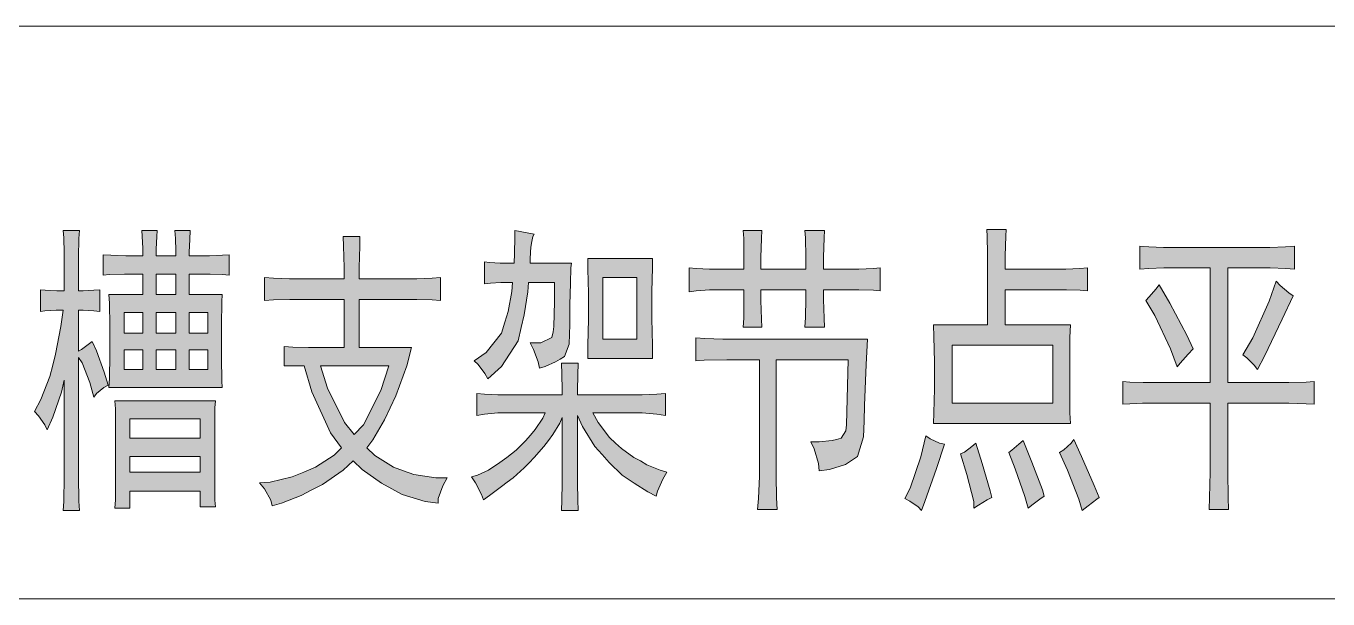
# Model space of a CAD drawing. Header units: millimetres. Extents: x 0 to 207, y 0 to 293.
# Drawn here: x 89.77 to 107.66, y 196.33 to 204.21 of the extents above; entities that cross this region are included whole.
import ezdxf

# ---------------------------------------------------------------- set-up
doc = ezdxf.new("R2010")
doc.units = ezdxf.units.MM

msp = doc.modelspace()

# ---------------------------------------------------------------- hatches: boundary and pattern name
h = msp.add_hatch(color=0)
h.dxf.hatch_style = 2
h.paths.add_polyline_path([(90.674472, 199.869778), (90.734444, 199.742778), (90.843806, 199.446444), (90.896722, 199.270056), (90.83675, 199.238306), (90.737972, 199.153639), (90.699167, 199.10425), (90.64625, 199.305333), (90.540417, 199.576972), (90.4875, 199.651056), (90.4875, 198.225833), (90.4875, 198.017694), (90.494556, 197.6755), (90.501611, 197.544972), (90.279361, 197.544972), (90.286417, 197.668444), (90.289944, 198.007111), (90.289944, 198.225833), (90.289944, 199.337083), (90.254667, 199.171278), (90.13825, 198.829083), (90.057111, 198.656222), (90.025361, 198.72325), (89.937167, 198.846722), (89.88425, 198.906694), (89.972444, 199.0725), (90.095917, 199.39), (90.134722, 199.545222), (90.173528, 199.696917), (90.244083, 200.074389), (90.279361, 200.300167), (90.180583, 200.300167), (90.025361, 200.293111), (89.965389, 200.282528), (89.965389, 200.582389), (90.028889, 200.575333), (90.191167, 200.56475), (90.289944, 200.56475), (90.289944, 200.981028), (90.289944, 201.090389), (90.286417, 201.295), (90.279361, 201.397306), (90.501611, 201.397306), (90.494556, 201.287944), (90.4875, 201.030417), (90.4875, 200.88225), (90.4875, 200.56475), (90.551, 200.56475), (90.699167, 200.575333), (90.780306, 200.582389), (90.780306, 200.282528), (90.699167, 200.293111), (90.551, 200.300167), (90.4875, 200.300167), (90.4875, 199.735722), (90.529833, 199.760417), (90.621556, 199.827444)])
h = msp.add_hatch(color=0)
h.paths.add_polyline_path([(91.372972, 201.048056), (91.372972, 201.146833), (91.365917, 201.319694), (91.358861, 201.397306), (91.570528, 201.397306), (91.563472, 201.312639), (91.556417, 201.139778), (91.556417, 201.048056), (91.824528, 201.048056), (91.824528, 201.115083), (91.821, 201.287944), (91.813944, 201.397306), (92.022083, 201.397306), (92.018556, 201.270306), (92.0115, 201.097444), (92.0115, 201.048056), (92.198472, 201.048056), (92.290194, 201.048056), (92.470111, 201.055111), (92.558306, 201.062167), (92.558306, 200.779944), (92.470111, 200.790528), (92.29725, 200.797583), (92.209056, 200.797583), (92.0115, 200.797583), (92.0115, 200.515361), (92.463056, 200.515361), (92.459528, 200.416583), (92.452472, 200.092028), (92.452472, 199.869778), (92.452472, 199.644), (92.459528, 199.330028), (92.463056, 199.238306), (90.907306, 199.238306), (90.914361, 199.361778), (90.917889, 199.686333), (90.917889, 199.883889), (90.917889, 200.084972), (90.914361, 200.398944), (90.907306, 200.515361), (91.372972, 200.515361), (91.372972, 200.797583), (91.242444, 200.797583), (91.1225, 200.797583), (90.914361, 200.790528), (90.826167, 200.779944), (90.826167, 201.062167), (90.932, 201.055111), (91.140139, 201.048056), (91.242444, 201.048056)])
h.paths.add_polyline_path([(91.824528, 200.515361), (91.824528, 200.797583), (91.556417, 200.797583), (91.556417, 200.515361)])
h.paths.add_polyline_path([(91.824528, 199.986194), (91.824528, 200.268417), (91.556417, 200.268417), (91.556417, 199.986194)])
h.paths.add_polyline_path([(91.372972, 199.986194), (91.372972, 200.268417), (91.115444, 200.268417), (91.115444, 199.986194)])
h.paths.add_polyline_path([(92.2655, 199.986194), (92.2655, 200.268417), (92.0115, 200.268417), (92.0115, 199.986194)])
h.paths.add_polyline_path([(91.824528, 199.48525), (91.824528, 199.753361), (91.556417, 199.753361), (91.556417, 199.48525)])
h.paths.add_polyline_path([(92.2655, 199.48525), (92.2655, 199.753361), (92.0115, 199.753361), (92.0115, 199.48525)])
h.paths.add_polyline_path([(91.372972, 199.48525), (91.372972, 199.753361), (91.115444, 199.753361), (91.115444, 199.48525)])
h = msp.add_hatch(color=0)
h.paths.add_polyline_path([(93.31325, 199.534639), (93.31325, 199.80275), (93.436722, 199.792167), (93.648389, 199.785111), (93.743639, 199.785111), (94.13875, 199.785111), (94.13875, 200.448333), (93.500222, 200.448333), (93.394389, 200.448333), (93.168611, 200.441278), (93.045139, 200.434222), (93.045139, 200.748194), (93.168611, 200.741139), (93.387333, 200.730556), (93.486111, 200.730556), (94.13875, 200.730556), (94.13875, 200.889306), (94.131694, 201.178583), (94.128167, 201.312639), (94.357472, 201.312639), (94.353944, 201.178583), (94.346889, 200.889306), (94.346889, 200.730556), (95.045389, 200.730556), (95.137111, 200.730556), (95.348778, 200.741139), (95.461667, 200.748194), (95.461667, 200.434222), (95.348778, 200.441278), (95.137111, 200.448333), (95.045389, 200.448333), (94.346889, 200.448333), (94.346889, 199.785111), (95.066556, 199.785111), (94.999528, 199.534639), (94.851361, 199.121889), (94.770222, 198.956083), (94.692611, 198.790278), (94.533861, 198.515111), (94.452722, 198.40575), (94.562083, 198.299917), (94.816083, 198.141167), (94.957194, 198.091778), (95.098306, 198.042389), (95.398167, 197.993), (95.556917, 197.993), (95.496944, 197.883639), (95.433444, 197.710778), (95.429917, 197.64375), (95.253528, 197.668444), (94.936028, 197.767222), (94.794917, 197.841306), (94.653806, 197.918917), (94.389222, 198.109417), (94.26575, 198.225833), (94.128167, 198.098833), (93.842417, 197.901278), (93.697778, 197.827194), (93.549611, 197.749583), (93.277972, 197.64375), (93.150972, 197.608472), (93.133333, 197.686083), (93.045139, 197.841306), (92.974583, 197.925972), (93.12275, 197.933028), (93.426139, 198.007111), (93.584889, 198.074139), (93.747167, 198.141167), (94.004694, 198.306972), (94.103472, 198.40575), (93.951778, 198.613889), (93.697778, 199.178333), (93.591944, 199.534639)])
h.paths.add_polyline_path([(93.814194, 199.534639), (93.912972, 199.227722), (94.145806, 198.755), (94.276333, 198.589194), (94.406861, 198.72325), (94.643222, 199.195972), (94.752583, 199.534639)])
h = msp.add_hatch(color=0)
h.dxf.hatch_style = 2
h.paths.add_polyline_path([(96.752833, 201.344389), (96.735194, 201.312639), (96.714028, 201.220917), (96.706972, 201.164472), (96.699917, 201.1045), (96.696389, 200.998667), (96.696389, 200.949278), (97.264361, 200.949278), (97.257306, 200.88225), (97.25025, 200.670583), (97.246722, 200.522417), (97.243194, 200.377778), (97.239667, 200.099083), (97.236139, 199.968556), (97.232611, 199.8345), (97.169111, 199.665167), (97.109139, 199.626361), (97.045639, 199.591083), (96.904528, 199.527583), (96.823389, 199.502889), (96.80575, 199.587556), (96.74225, 199.760417), (96.696389, 199.852139), (96.841028, 199.852139), (96.99625, 199.926222), (97.010361, 200.000306), (97.020944, 200.074389), (97.031528, 200.416583), (97.031528, 200.681167), (96.671694, 200.681167), (96.664639, 200.550639), (96.61525, 200.236667), (96.572917, 200.060278), (96.530583, 199.880361), (96.301278, 199.527583), (96.114306, 199.354722), (96.071972, 199.428806), (95.98025, 199.552278), (95.927333, 199.601667), (96.089611, 199.718083), (96.301278, 199.986194), (96.347139, 200.134361), (96.393, 200.282528), (96.445917, 200.557694), (96.452972, 200.681167), (96.357722, 200.681167), (96.294222, 200.681167), (96.149583, 200.674111), (96.068444, 200.663528), (96.068444, 200.963389), (96.139, 200.956333), (96.283639, 200.949278), (96.357722, 200.949278), (96.474139, 200.949278), (96.481194, 201.079806), (96.484722, 201.305583), (96.484722, 201.397306)])
h = msp.add_hatch(color=0)
h.dxf.hatch_style = 2
h.paths.add_polyline_path([(99.867861, 200.582389), (99.867861, 200.434222), (99.874917, 200.176694), (99.878444, 200.067333), (99.624444, 200.067333), (99.6315, 200.190806), (99.635028, 200.448333), (99.635028, 200.582389), (99.239917, 200.582389), (99.158778, 200.582389), (98.978861, 200.56475), (98.880083, 200.550639), (98.880083, 200.88225), (98.978861, 200.871667), (99.158778, 200.864611), (99.239917, 200.864611), (99.635028, 200.864611), (99.635028, 201.023361), (99.6315, 201.287944), (99.624444, 201.397306), (99.878444, 201.397306), (99.874917, 201.287944), (99.867861, 201.023361), (99.867861, 200.864611), (100.485222, 200.864611), (100.485222, 201.030417), (100.478167, 201.295), (100.471111, 201.397306), (100.739222, 201.397306), (100.735694, 201.295), (100.728639, 201.030417), (100.728639, 200.864611), (101.099056, 200.864611), (101.211944, 200.864611), (101.413028, 200.871667), (101.508278, 200.88225), (101.508278, 200.56475), (101.413028, 200.575333), (101.211944, 200.582389), (101.099056, 200.582389), (100.728639, 200.582389), (100.728639, 200.448333), (100.735694, 200.190806), (100.739222, 200.067333), (100.471111, 200.067333), (100.478167, 200.201389), (100.485222, 200.458917), (100.485222, 200.582389)])
h = msp.add_hatch(color=0)
h.paths.add_polyline_path([(103.240417, 201.411417), (103.233361, 201.319694), (103.226306, 201.048056), (103.226306, 200.864611), (103.970667, 200.864611), (104.058861, 200.864611), (104.249361, 200.871667), (104.355194, 200.88225), (104.355194, 200.56475), (104.256417, 200.575333), (104.065917, 200.582389), (103.970667, 200.582389), (103.226306, 200.582389), (103.226306, 200.099083), (104.122361, 200.099083), (104.115306, 199.926222), (104.111778, 199.569917), (104.111778, 199.386472), (104.111778, 199.213611), (104.115306, 198.889056), (104.122361, 198.740889), (102.238528, 198.740889), (102.245583, 198.889056), (102.252639, 199.220667), (102.252639, 199.404111), (102.252639, 199.587556), (102.245583, 199.933278), (102.238528, 200.099083), (102.982889, 200.099083), (102.982889, 200.949278), (102.982889, 201.079806), (102.975833, 201.312639), (102.972306, 201.411417)])
h.paths.add_polyline_path([(103.878944, 199.023111), (103.878944, 199.816861), (102.496056, 199.816861), (102.496056, 199.023111)])
h = msp.add_hatch(color=0)
h.dxf.hatch_style = 2
h.paths.add_polyline_path([(106.771722, 201.164472), (106.859917, 201.164472), (107.075111, 201.171528), (107.202111, 201.178583), (107.202111, 200.864611), (107.082167, 200.871667), (106.866972, 200.88225), (106.771722, 200.88225), (106.284889, 200.88225), (106.284889, 199.305333), (106.993972, 199.305333), (107.120972, 199.305333), (107.360861, 199.312389), (107.470222, 199.319444), (107.470222, 199.005472), (107.360861, 199.012528), (107.120972, 199.023111), (106.993972, 199.023111), (106.284889, 199.023111), (106.284889, 198.257583), (106.284889, 198.074139), (106.288417, 197.724889), (106.295472, 197.559083), (106.027361, 197.559083), (106.034417, 197.724889), (106.041472, 198.074139), (106.041472, 198.257583), (106.041472, 199.023111), (105.191278, 199.023111), (105.110139, 199.023111), (104.937278, 199.012528), (104.842028, 199.005472), (104.842028, 199.319444), (104.937278, 199.312389), (105.120722, 199.305333), (105.215972, 199.305333), (106.041472, 199.305333), (106.041472, 200.88225), (105.494667, 200.88225), (105.406472, 200.88225), (105.198333, 200.871667), (105.074861, 200.864611), (105.074861, 201.178583), (105.198333, 201.171528), (105.399417, 201.164472), (105.480556, 201.164472)])
h = msp.add_hatch(color=0)
h.paths.add_polyline_path([(98.379139, 201.012778), (98.375611, 200.88225), (98.368556, 200.557694), (98.368556, 200.367194), (98.368556, 200.18375), (98.375611, 199.816861), (98.379139, 199.636944), (97.486611, 199.636944), (97.490139, 199.816861), (97.497194, 200.176694), (97.497194, 200.349556), (97.497194, 200.533), (97.490139, 200.864611), (97.486611, 201.012778)])
h.paths.add_polyline_path([(98.160417, 199.901528), (98.160417, 200.748194), (97.69475, 200.748194), (97.69475, 199.901528)])
h = msp.add_hatch(color=0)
h.dxf.hatch_style = 2
h.paths.add_polyline_path([(105.586389, 199.520528), (105.498194, 199.767472), (105.283, 200.226083), (105.156, 200.434222), (105.201861, 200.483611), (105.297111, 200.589444), (105.342972, 200.649417), (105.487611, 200.398944), (105.720444, 199.957972), (105.808639, 199.767472), (105.738083, 199.693389), (105.628722, 199.569917)])
h = msp.add_hatch(color=0)
h.dxf.hatch_style = 2
h.paths.add_polyline_path([(106.493028, 199.686333), (106.627083, 199.919167), (106.852861, 200.423639), (106.948111, 200.698806), (107.004556, 200.638833), (107.120972, 200.540056), (107.180944, 200.497722), (107.032778, 200.176694), (106.789361, 199.668694), (106.690583, 199.48525), (106.644722, 199.545222), (106.545944, 199.644)])
h = msp.add_hatch(color=0)
h.dxf.hatch_style = 2
h.paths.add_polyline_path([(100.668667, 198.091778), (100.658083, 198.190556), (100.601639, 198.391639), (100.555778, 198.490417), (100.668667, 198.490417), (100.848583, 198.508056), (100.908556, 198.522167), (100.968528, 198.539806), (101.035556, 198.638583), (101.042611, 198.72325), (101.067306, 199.619306), (100.076, 199.619306), (100.076, 198.172917), (100.076, 198.02475), (100.083056, 197.717833), (100.090111, 197.559083), (99.822, 197.559083), (99.832583, 197.710778), (99.846694, 198.017694), (99.846694, 198.172917), (99.846694, 199.619306), (99.589167, 199.619306), (99.398667, 199.619306), (99.088222, 199.61225), (98.971806, 199.601667), (98.971806, 199.919167), (99.095278, 199.908583), (99.34575, 199.901528), (99.47275, 199.901528), (101.331889, 199.901528), (101.31425, 199.552278), (101.293083, 198.987833), (101.286028, 198.772639), (101.278972, 198.557444), (101.194306, 198.285806), (101.113167, 198.232889), (101.032028, 198.179972), (100.809778, 198.109417)])
h = msp.add_hatch(color=0)
h.dxf.hatch_style = 2
h.paths.add_polyline_path([(97.137361, 199.136), (97.137361, 199.203028), (97.130306, 199.418222), (97.126778, 199.569917), (97.356083, 199.569917), (97.352556, 199.411167), (97.3455, 199.195972), (97.3455, 199.136), (98.149833, 199.136), (98.2345, 199.136), (98.439111, 199.146583), (98.555528, 199.153639), (98.555528, 198.853778), (98.439111, 198.871417), (98.2345, 198.889056), (98.149833, 198.889056), (97.557167, 198.889056), (97.63125, 198.755), (97.786472, 198.546861), (97.867611, 198.472778), (97.952278, 198.398694), (98.121611, 198.275222), (98.213333, 198.225833), (98.301528, 198.172917), (98.484972, 198.098833), (98.576694, 198.074139), (98.52025, 197.975361), (98.446167, 197.809556), (98.428528, 197.742528), (98.315639, 197.8025), (98.125139, 197.918917), (98.044, 197.975361), (97.962861, 198.031806), (97.782944, 198.204667), (97.684167, 198.314028), (97.585389, 198.426917), (97.416056, 198.698556), (97.3455, 198.853778), (97.3455, 198.007111), (97.3455, 197.925972), (97.352556, 197.693139), (97.356083, 197.544972), (97.126778, 197.544972), (97.130306, 197.686083), (97.137361, 197.918917), (97.137361, 198.007111), (97.137361, 198.822028), (97.102083, 198.747944), (97.006833, 198.589194), (96.946861, 198.508056), (96.883361, 198.423389), (96.752833, 198.271694), (96.682278, 198.201139), (96.61525, 198.130583), (96.463556, 197.996528), (96.382417, 197.933028), (96.301278, 197.873056), (96.139, 197.749583), (96.054333, 197.693139), (96.026111, 197.767222), (95.944972, 197.925972), (95.892056, 198.007111), (95.973194, 198.031806), (96.121361, 198.098833), (96.184861, 198.141167), (96.248361, 198.1835), (96.375361, 198.275222), (96.438861, 198.324611), (96.502361, 198.374), (96.632889, 198.501), (96.699917, 198.582139), (96.766944, 198.65975), (96.86925, 198.814972), (96.904528, 198.889056), (96.336556, 198.889056), (96.251889, 198.889056), (96.068444, 198.871417), (95.962611, 198.853778), (95.962611, 199.153639), (96.068444, 199.146583), (96.251889, 199.136), (96.336556, 199.136)])
h = msp.add_hatch(color=0)
h.paths.add_polyline_path([(92.371333, 199.054861), (92.364278, 198.956083), (92.36075, 198.582139), (92.36075, 198.306972), (92.36075, 198.042389), (92.364278, 197.686083), (92.371333, 197.594361), (92.163194, 197.594361), (92.163194, 197.809556), (91.196583, 197.809556), (91.196583, 197.576722), (90.988444, 197.576722), (90.9955, 197.693139), (90.999028, 198.067083), (90.999028, 198.324611), (90.999028, 198.582139), (90.9955, 198.9455), (90.988444, 199.054861)])
h.paths.add_polyline_path([(92.163194, 198.539806), (92.163194, 198.804389), (91.196583, 198.804389), (91.196583, 198.539806)])
h.paths.add_polyline_path([(92.163194, 198.074139), (92.163194, 198.289333), (91.196583, 198.289333), (91.196583, 198.074139)])
h = msp.add_hatch(color=0)
h.dxf.hatch_style = 2
h.paths.add_polyline_path([(102.390222, 198.455139), (102.280861, 198.123528), (102.122111, 197.668444), (102.07625, 197.544972), (102.030389, 197.594361), (101.913972, 197.6755), (101.843417, 197.710778), (101.921028, 197.851889), (102.065667, 198.282278), (102.136222, 198.571556), (102.192667, 198.53275), (102.319667, 198.472778)])
h = msp.add_hatch(color=0)
h.dxf.hatch_style = 2
h.paths.add_polyline_path([(102.795917, 197.576722), (102.792389, 197.668444), (102.697139, 198.042389), (102.612472, 198.324611), (102.665389, 198.349306), (102.767694, 198.423389), (102.820611, 198.472778), (102.908806, 198.190556), (103.018167, 197.816611), (103.042861, 197.724889), (102.975833, 197.693139), (102.855889, 197.619056)])
h = msp.add_hatch(color=0)
h.dxf.hatch_style = 2
h.paths.add_polyline_path([(103.540278, 197.576722), (103.494417, 197.735472), (103.360361, 198.116472), (103.275694, 198.34225), (103.3145, 198.374), (103.413278, 198.455139), (103.47325, 198.508056), (103.593194, 198.208194), (103.737833, 197.827194), (103.762528, 197.742528), (103.702556, 197.700194), (103.593194, 197.619056)])
h = msp.add_hatch(color=0)
h.dxf.hatch_style = 2
h.paths.add_polyline_path([(104.168222, 198.522167), (104.274056, 198.289333), (104.446917, 197.890694), (104.517472, 197.724889), (104.482194, 197.700194), (104.365778, 197.608472), (104.284639, 197.544972), (104.238778, 197.700194), (104.080028, 198.098833), (103.970667, 198.34225), (104.030639, 198.381056), (104.129417, 198.472778)])

# ---------------------------------------------------------------- linework, layer by layer
at = {"color": 0, "lineweight": 0}
for points in [[(25.124833, 204.208944), (201.9935, 204.208944)], [(25.124833, 196.327889), (201.9935, 196.327889)]]:
    msp.add_lwpolyline(points, dxfattribs=at)
for points in [[(90.674472, 199.869778), (90.734444, 199.742778), (90.843806, 199.446444), (90.896722, 199.270056), (90.83675, 199.238306), (90.737972, 199.153639), (90.699167, 199.10425), (90.64625, 199.305333), (90.540417, 199.576972), (90.4875, 199.651056), (90.4875, 198.225833), (90.4875, 198.017694), (90.494556, 197.6755), (90.501611, 197.544972), (90.279361, 197.544972), (90.286417, 197.668444), (90.289944, 198.007111), (90.289944, 198.225833), (90.289944, 199.337083), (90.254667, 199.171278), (90.13825, 198.829083), (90.057111, 198.656222), (90.025361, 198.72325), (89.937167, 198.846722), (89.88425, 198.906694), (89.972444, 199.0725), (90.095917, 199.39), (90.134722, 199.545222), (90.173528, 199.696917), (90.244083, 200.074389), (90.279361, 200.300167), (90.180583, 200.300167), (90.025361, 200.293111), (89.965389, 200.282528), (89.965389, 200.582389), (90.028889, 200.575333), (90.191167, 200.56475), (90.289944, 200.56475), (90.289944, 200.981028), (90.289944, 201.090389), (90.286417, 201.295), (90.279361, 201.397306), (90.501611, 201.397306), (90.494556, 201.287944), (90.4875, 201.030417), (90.4875, 200.88225), (90.4875, 200.56475), (90.551, 200.56475), (90.699167, 200.575333), (90.780306, 200.582389), (90.780306, 200.282528), (90.699167, 200.293111), (90.551, 200.300167), (90.4875, 200.300167), (90.4875, 199.735722), (90.529833, 199.760417), (90.621556, 199.827444)], [(91.372972, 201.048056), (91.372972, 201.146833), (91.365917, 201.319694), (91.358861, 201.397306), (91.570528, 201.397306), (91.563472, 201.312639), (91.556417, 201.139778), (91.556417, 201.048056), (91.824528, 201.048056), (91.824528, 201.115083), (91.821, 201.287944), (91.813944, 201.397306), (92.022083, 201.397306), (92.018556, 201.270306), (92.0115, 201.097444), (92.0115, 201.048056), (92.198472, 201.048056), (92.290194, 201.048056), (92.470111, 201.055111), (92.558306, 201.062167), (92.558306, 200.779944), (92.470111, 200.790528), (92.29725, 200.797583), (92.209056, 200.797583), (92.0115, 200.797583), (92.0115, 200.515361), (92.463056, 200.515361), (92.459528, 200.416583), (92.452472, 200.092028), (92.452472, 199.869778), (92.452472, 199.644), (92.459528, 199.330028), (92.463056, 199.238306), (90.907306, 199.238306), (90.914361, 199.361778), (90.917889, 199.686333), (90.917889, 199.883889), (90.917889, 200.084972), (90.914361, 200.398944), (90.907306, 200.515361), (91.372972, 200.515361), (91.372972, 200.797583), (91.242444, 200.797583), (91.1225, 200.797583), (90.914361, 200.790528), (90.826167, 200.779944), (90.826167, 201.062167), (90.932, 201.055111), (91.140139, 201.048056), (91.242444, 201.048056)], [(93.31325, 199.534639), (93.31325, 199.80275), (93.436722, 199.792167), (93.648389, 199.785111), (93.743639, 199.785111), (94.13875, 199.785111), (94.13875, 200.448333), (93.500222, 200.448333), (93.394389, 200.448333), (93.168611, 200.441278), (93.045139, 200.434222), (93.045139, 200.748194), (93.168611, 200.741139), (93.387333, 200.730556), (93.486111, 200.730556), (94.13875, 200.730556), (94.13875, 200.889306), (94.131694, 201.178583), (94.128167, 201.312639), (94.357472, 201.312639), (94.353944, 201.178583), (94.346889, 200.889306), (94.346889, 200.730556), (95.045389, 200.730556), (95.137111, 200.730556), (95.348778, 200.741139), (95.461667, 200.748194), (95.461667, 200.434222), (95.348778, 200.441278), (95.137111, 200.448333), (95.045389, 200.448333), (94.346889, 200.448333), (94.346889, 199.785111), (95.066556, 199.785111), (94.999528, 199.534639), (94.851361, 199.121889), (94.770222, 198.956083), (94.692611, 198.790278), (94.533861, 198.515111), (94.452722, 198.40575), (94.562083, 198.299917), (94.816083, 198.141167), (94.957194, 198.091778), (95.098306, 198.042389), (95.398167, 197.993), (95.556917, 197.993), (95.496944, 197.883639), (95.433444, 197.710778), (95.429917, 197.64375), (95.253528, 197.668444), (94.936028, 197.767222), (94.794917, 197.841306), (94.653806, 197.918917), (94.389222, 198.109417), (94.26575, 198.225833), (94.128167, 198.098833), (93.842417, 197.901278), (93.697778, 197.827194), (93.549611, 197.749583), (93.277972, 197.64375), (93.150972, 197.608472), (93.133333, 197.686083), (93.045139, 197.841306), (92.974583, 197.925972), (93.12275, 197.933028), (93.426139, 198.007111), (93.584889, 198.074139), (93.747167, 198.141167), (94.004694, 198.306972), (94.103472, 198.40575), (93.951778, 198.613889), (93.697778, 199.178333), (93.591944, 199.534639)], [(96.752833, 201.344389), (96.735194, 201.312639), (96.714028, 201.220917), (96.706972, 201.164472), (96.699917, 201.1045), (96.696389, 200.998667), (96.696389, 200.949278), (97.264361, 200.949278), (97.257306, 200.88225), (97.25025, 200.670583), (97.246722, 200.522417), (97.243194, 200.377778), (97.239667, 200.099083), (97.236139, 199.968556), (97.232611, 199.8345), (97.169111, 199.665167), (97.109139, 199.626361), (97.045639, 199.591083), (96.904528, 199.527583), (96.823389, 199.502889), (96.80575, 199.587556), (96.74225, 199.760417), (96.696389, 199.852139), (96.841028, 199.852139), (96.99625, 199.926222), (97.010361, 200.000306), (97.020944, 200.074389), (97.031528, 200.416583), (97.031528, 200.681167), (96.671694, 200.681167), (96.664639, 200.550639), (96.61525, 200.236667), (96.572917, 200.060278), (96.530583, 199.880361), (96.301278, 199.527583), (96.114306, 199.354722), (96.071972, 199.428806), (95.98025, 199.552278), (95.927333, 199.601667), (96.089611, 199.718083), (96.301278, 199.986194), (96.347139, 200.134361), (96.393, 200.282528), (96.445917, 200.557694), (96.452972, 200.681167), (96.357722, 200.681167), (96.294222, 200.681167), (96.149583, 200.674111), (96.068444, 200.663528), (96.068444, 200.963389), (96.139, 200.956333), (96.283639, 200.949278), (96.357722, 200.949278), (96.474139, 200.949278), (96.481194, 201.079806), (96.484722, 201.305583), (96.484722, 201.397306)], [(99.867861, 200.582389), (99.867861, 200.434222), (99.874917, 200.176694), (99.878444, 200.067333), (99.624444, 200.067333), (99.6315, 200.190806), (99.635028, 200.448333), (99.635028, 200.582389), (99.239917, 200.582389), (99.158778, 200.582389), (98.978861, 200.56475), (98.880083, 200.550639), (98.880083, 200.88225), (98.978861, 200.871667), (99.158778, 200.864611), (99.239917, 200.864611), (99.635028, 200.864611), (99.635028, 201.023361), (99.6315, 201.287944), (99.624444, 201.397306), (99.878444, 201.397306), (99.874917, 201.287944), (99.867861, 201.023361), (99.867861, 200.864611), (100.485222, 200.864611), (100.485222, 201.030417), (100.478167, 201.295), (100.471111, 201.397306), (100.739222, 201.397306), (100.735694, 201.295), (100.728639, 201.030417), (100.728639, 200.864611), (101.099056, 200.864611), (101.211944, 200.864611), (101.413028, 200.871667), (101.508278, 200.88225), (101.508278, 200.56475), (101.413028, 200.575333), (101.211944, 200.582389), (101.099056, 200.582389), (100.728639, 200.582389), (100.728639, 200.448333), (100.735694, 200.190806), (100.739222, 200.067333), (100.471111, 200.067333), (100.478167, 200.201389), (100.485222, 200.458917), (100.485222, 200.582389)], [(103.240417, 201.411417), (103.233361, 201.319694), (103.226306, 201.048056), (103.226306, 200.864611), (103.970667, 200.864611), (104.058861, 200.864611), (104.249361, 200.871667), (104.355194, 200.88225), (104.355194, 200.56475), (104.256417, 200.575333), (104.065917, 200.582389), (103.970667, 200.582389), (103.226306, 200.582389), (103.226306, 200.099083), (104.122361, 200.099083), (104.115306, 199.926222), (104.111778, 199.569917), (104.111778, 199.386472), (104.111778, 199.213611), (104.115306, 198.889056), (104.122361, 198.740889), (102.238528, 198.740889), (102.245583, 198.889056), (102.252639, 199.220667), (102.252639, 199.404111), (102.252639, 199.587556), (102.245583, 199.933278), (102.238528, 200.099083), (102.982889, 200.099083), (102.982889, 200.949278), (102.982889, 201.079806), (102.975833, 201.312639), (102.972306, 201.411417)], [(106.771722, 201.164472), (106.859917, 201.164472), (107.075111, 201.171528), (107.202111, 201.178583), (107.202111, 200.864611), (107.082167, 200.871667), (106.866972, 200.88225), (106.771722, 200.88225), (106.284889, 200.88225), (106.284889, 199.305333), (106.993972, 199.305333), (107.120972, 199.305333), (107.360861, 199.312389), (107.470222, 199.319444), (107.470222, 199.005472), (107.360861, 199.012528), (107.120972, 199.023111), (106.993972, 199.023111), (106.284889, 199.023111), (106.284889, 198.257583), (106.284889, 198.074139), (106.288417, 197.724889), (106.295472, 197.559083), (106.027361, 197.559083), (106.034417, 197.724889), (106.041472, 198.074139), (106.041472, 198.257583), (106.041472, 199.023111), (105.191278, 199.023111), (105.110139, 199.023111), (104.937278, 199.012528), (104.842028, 199.005472), (104.842028, 199.319444), (104.937278, 199.312389), (105.120722, 199.305333), (105.215972, 199.305333), (106.041472, 199.305333), (106.041472, 200.88225), (105.494667, 200.88225), (105.406472, 200.88225), (105.198333, 200.871667), (105.074861, 200.864611), (105.074861, 201.178583), (105.198333, 201.171528), (105.399417, 201.164472), (105.480556, 201.164472)], [(98.379139, 201.012778), (98.375611, 200.88225), (98.368556, 200.557694), (98.368556, 200.367194), (98.368556, 200.18375), (98.375611, 199.816861), (98.379139, 199.636944), (97.486611, 199.636944), (97.490139, 199.816861), (97.497194, 200.176694), (97.497194, 200.349556), (97.497194, 200.533), (97.490139, 200.864611), (97.486611, 201.012778)], [(91.824528, 200.515361), (91.824528, 200.797583), (91.556417, 200.797583), (91.556417, 200.515361)], [(98.160417, 199.901528), (98.160417, 200.748194), (97.69475, 200.748194), (97.69475, 199.901528)], [(105.586389, 199.520528), (105.498194, 199.767472), (105.283, 200.226083), (105.156, 200.434222), (105.201861, 200.483611), (105.297111, 200.589444), (105.342972, 200.649417), (105.487611, 200.398944), (105.720444, 199.957972), (105.808639, 199.767472), (105.738083, 199.693389), (105.628722, 199.569917)], [(106.493028, 199.686333), (106.627083, 199.919167), (106.852861, 200.423639), (106.948111, 200.698806), (107.004556, 200.638833), (107.120972, 200.540056), (107.180944, 200.497722), (107.032778, 200.176694), (106.789361, 199.668694), (106.690583, 199.48525), (106.644722, 199.545222), (106.545944, 199.644)], [(91.372972, 199.986194), (91.372972, 200.268417), (91.115444, 200.268417), (91.115444, 199.986194)], [(91.824528, 199.986194), (91.824528, 200.268417), (91.556417, 200.268417), (91.556417, 199.986194)], [(92.2655, 199.986194), (92.2655, 200.268417), (92.0115, 200.268417), (92.0115, 199.986194)], [(100.668667, 198.091778), (100.658083, 198.190556), (100.601639, 198.391639), (100.555778, 198.490417), (100.668667, 198.490417), (100.848583, 198.508056), (100.908556, 198.522167), (100.968528, 198.539806), (101.035556, 198.638583), (101.042611, 198.72325), (101.067306, 199.619306), (100.076, 199.619306), (100.076, 198.172917), (100.076, 198.02475), (100.083056, 197.717833), (100.090111, 197.559083), (99.822, 197.559083), (99.832583, 197.710778), (99.846694, 198.017694), (99.846694, 198.172917), (99.846694, 199.619306), (99.589167, 199.619306), (99.398667, 199.619306), (99.088222, 199.61225), (98.971806, 199.601667), (98.971806, 199.919167), (99.095278, 199.908583), (99.34575, 199.901528), (99.47275, 199.901528), (101.331889, 199.901528), (101.31425, 199.552278), (101.293083, 198.987833), (101.286028, 198.772639), (101.278972, 198.557444), (101.194306, 198.285806), (101.113167, 198.232889), (101.032028, 198.179972), (100.809778, 198.109417)], [(91.372972, 199.48525), (91.372972, 199.753361), (91.115444, 199.753361), (91.115444, 199.48525)], [(91.824528, 199.48525), (91.824528, 199.753361), (91.556417, 199.753361), (91.556417, 199.48525)], [(92.2655, 199.48525), (92.2655, 199.753361), (92.0115, 199.753361), (92.0115, 199.48525)], [(103.878944, 199.023111), (103.878944, 199.816861), (102.496056, 199.816861), (102.496056, 199.023111)], [(93.814194, 199.534639), (93.912972, 199.227722), (94.145806, 198.755), (94.276333, 198.589194), (94.406861, 198.72325), (94.643222, 199.195972), (94.752583, 199.534639)], [(97.137361, 199.136), (97.137361, 199.203028), (97.130306, 199.418222), (97.126778, 199.569917), (97.356083, 199.569917), (97.352556, 199.411167), (97.3455, 199.195972), (97.3455, 199.136), (98.149833, 199.136), (98.2345, 199.136), (98.439111, 199.146583), (98.555528, 199.153639), (98.555528, 198.853778), (98.439111, 198.871417), (98.2345, 198.889056), (98.149833, 198.889056), (97.557167, 198.889056), (97.63125, 198.755), (97.786472, 198.546861), (97.867611, 198.472778), (97.952278, 198.398694), (98.121611, 198.275222), (98.213333, 198.225833), (98.301528, 198.172917), (98.484972, 198.098833), (98.576694, 198.074139), (98.52025, 197.975361), (98.446167, 197.809556), (98.428528, 197.742528), (98.315639, 197.8025), (98.125139, 197.918917), (98.044, 197.975361), (97.962861, 198.031806), (97.782944, 198.204667), (97.684167, 198.314028), (97.585389, 198.426917), (97.416056, 198.698556), (97.3455, 198.853778), (97.3455, 198.007111), (97.3455, 197.925972), (97.352556, 197.693139), (97.356083, 197.544972), (97.126778, 197.544972), (97.130306, 197.686083), (97.137361, 197.918917), (97.137361, 198.007111), (97.137361, 198.822028), (97.102083, 198.747944), (97.006833, 198.589194), (96.946861, 198.508056), (96.883361, 198.423389), (96.752833, 198.271694), (96.682278, 198.201139), (96.61525, 198.130583), (96.463556, 197.996528), (96.382417, 197.933028), (96.301278, 197.873056), (96.139, 197.749583), (96.054333, 197.693139), (96.026111, 197.767222), (95.944972, 197.925972), (95.892056, 198.007111), (95.973194, 198.031806), (96.121361, 198.098833), (96.184861, 198.141167), (96.248361, 198.1835), (96.375361, 198.275222), (96.438861, 198.324611), (96.502361, 198.374), (96.632889, 198.501), (96.699917, 198.582139), (96.766944, 198.65975), (96.86925, 198.814972), (96.904528, 198.889056), (96.336556, 198.889056), (96.251889, 198.889056), (96.068444, 198.871417), (95.962611, 198.853778), (95.962611, 199.153639), (96.068444, 199.146583), (96.251889, 199.136), (96.336556, 199.136)], [(92.371333, 199.054861), (92.364278, 198.956083), (92.36075, 198.582139), (92.36075, 198.306972), (92.36075, 198.042389), (92.364278, 197.686083), (92.371333, 197.594361), (92.163194, 197.594361), (92.163194, 197.809556), (91.196583, 197.809556), (91.196583, 197.576722), (90.988444, 197.576722), (90.9955, 197.693139), (90.999028, 198.067083), (90.999028, 198.324611), (90.999028, 198.582139), (90.9955, 198.9455), (90.988444, 199.054861)], [(92.163194, 198.539806), (92.163194, 198.804389), (91.196583, 198.804389), (91.196583, 198.539806)], [(102.390222, 198.455139), (102.280861, 198.123528), (102.122111, 197.668444), (102.07625, 197.544972), (102.030389, 197.594361), (101.913972, 197.6755), (101.843417, 197.710778), (101.921028, 197.851889), (102.065667, 198.282278), (102.136222, 198.571556), (102.192667, 198.53275), (102.319667, 198.472778)], [(102.795917, 197.576722), (102.792389, 197.668444), (102.697139, 198.042389), (102.612472, 198.324611), (102.665389, 198.349306), (102.767694, 198.423389), (102.820611, 198.472778), (102.908806, 198.190556), (103.018167, 197.816611), (103.042861, 197.724889), (102.975833, 197.693139), (102.855889, 197.619056)], [(103.540278, 197.576722), (103.494417, 197.735472), (103.360361, 198.116472), (103.275694, 198.34225), (103.3145, 198.374), (103.413278, 198.455139), (103.47325, 198.508056), (103.593194, 198.208194), (103.737833, 197.827194), (103.762528, 197.742528), (103.702556, 197.700194), (103.593194, 197.619056)], [(104.168222, 198.522167), (104.274056, 198.289333), (104.446917, 197.890694), (104.517472, 197.724889), (104.482194, 197.700194), (104.365778, 197.608472), (104.284639, 197.544972), (104.238778, 197.700194), (104.080028, 198.098833), (103.970667, 198.34225), (104.030639, 198.381056), (104.129417, 198.472778)], [(92.163194, 198.074139), (92.163194, 198.289333), (91.196583, 198.289333), (91.196583, 198.074139)]]:
    msp.add_lwpolyline(points, close=True, dxfattribs=at)

doc.saveas('drawing.dxf')
